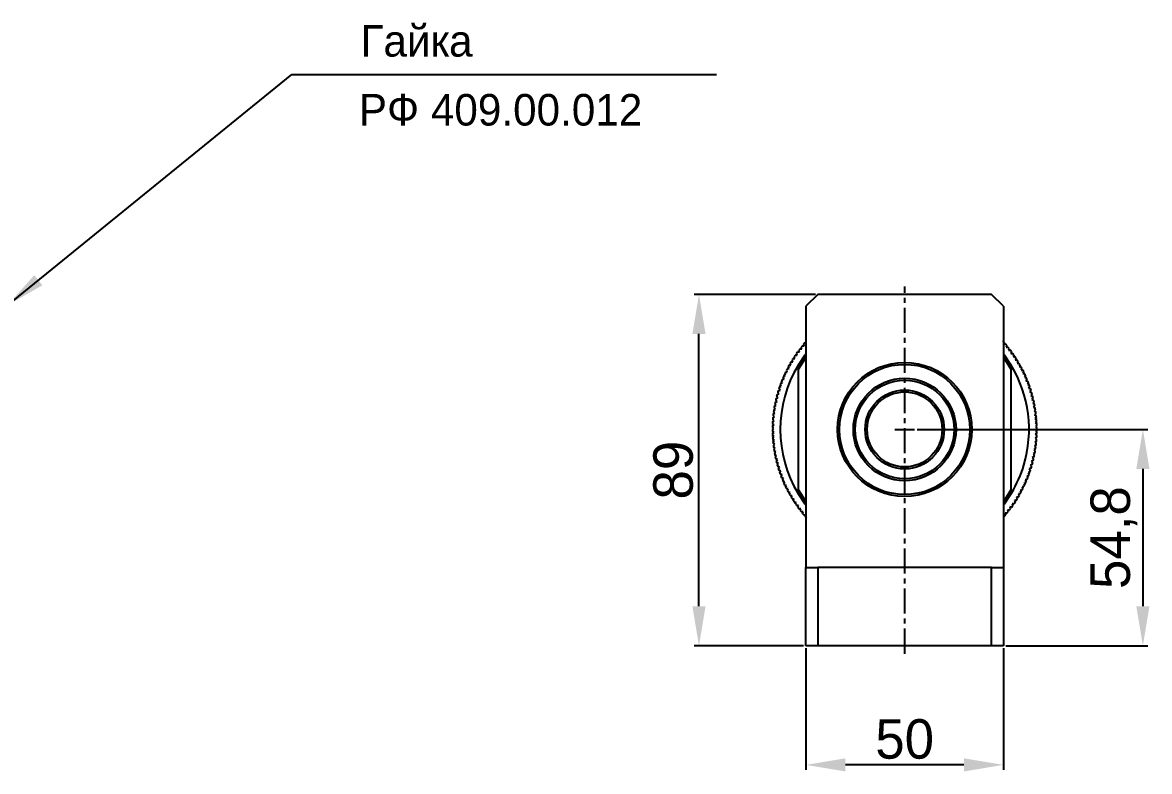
# Model space of a CAD drawing. Header units: millimetres. Extents: x -406 to 1097, y -706 to 717.
# Drawn here: x 286.3 to 571.7, y -521.8 to -332 of the extents above; entities that cross this region are included whole.
import ezdxf

# ---------------------------------------------------------------- set-up
doc = ezdxf.new("R2010")
doc.units = ezdxf.units.MM
doc.header["$PDSIZE"] = -1
doc.linetypes.add('CENTER', pattern=[10.16, 6.35, -1.27, 1.27, -1.27])
doc.dimstyles.new('ISO-25', dxfattribs={"dimtxt": 10, "dimasz": 10, "dimexe": 1.25, "dimexo": 0.625, "dimgap": 1.5, "dimtad": 1, "dimdec": 1, "dimtxsty": 'Standard', "dimcen": 2.5, "dimclrd": 1, "dimclre": 1, "dimclrt": 1, "dimadec": 0, "dimazin": 0, "dimtfac": 1, "dimtdec": 1, "dimtmove": 0, "dimatfit": 3, "dimfxl": 0, "dimarcsym": 0})

# ---------------------------------------------------------------- blocks, each defined once
blk = doc.blocks.new('*D15')
at = {"color": 1, "lineweight": -2, "transparency": 16777216}
for p, q in [((484.67, -490.57), (484.67, -521.36)), ((534.67, -490.57), (534.67, -521.36)), ((524.67, -520.11), (494.67, -520.11))]:
    blk.add_line(p, q, dxfattribs=at)
at = {"color": 1, "transparency": 16777216}
for points in [[(494.67, -518.45), (494.67, -521.78), (484.67, -520.11)], [(524.67, -518.45), (524.67, -521.78), (534.67, -520.11)]]:
    blk.add_solid(points, dxfattribs=at)
at = {"layer": 'Defpoints', "color": 0, "transparency": 16777216}
for p in [(484.67, -489.94), (534.67, -489.94), (484.67, -520.11)]:
    blk.add_point(p, dxfattribs=at)
at = {"color": 1, "transparency": 16777216, "insert": (509.67, -513.61), "char_height": 10, "attachment_point": 5}
blk.add_mtext('50', dxfattribs=at)
blk = doc.blocks.new('*D16')
at = {"color": 1, "lineweight": -2, "transparency": 16777216}
for p, q in [((487.05, -400.94), (456.33, -400.94)), ((457.58, -479.94), (457.58, -410.94)), ((484.05, -489.94), (456.33, -489.94))]:
    blk.add_line(p, q, dxfattribs=at)
at = {"color": 1, "transparency": 16777216}
for points in [[(455.91, -410.94), (459.25, -410.94), (457.58, -400.94)], [(455.91, -479.94), (459.25, -479.94), (457.58, -489.94)]]:
    blk.add_solid(points, dxfattribs=at)
at = {"layer": 'Defpoints', "color": 0, "transparency": 16777216}
for p in [(457.58, -400.94), (487.67, -400.94), (484.67, -489.94)]:
    blk.add_point(p, dxfattribs=at)
at = {"color": 1, "transparency": 16777216, "insert": (451.08, -445.44), "char_height": 10, "attachment_point": 5, "rotation": 90}
blk.add_mtext('89', dxfattribs=at)
blk = doc.blocks.new('*D17')
at = {"color": 1, "lineweight": -2, "transparency": 16777216}
for p, q in [((512.8, -435.14), (571.25, -435.14)), ((570, -445.14), (570, -479.94)), ((535.3, -489.94), (571.25, -489.94))]:
    blk.add_line(p, q, dxfattribs=at)
at = {"color": 1, "transparency": 16777216}
for points in [[(568.33, -445.14), (571.66, -445.14), (570, -435.14)], [(568.33, -479.94), (571.66, -479.94), (570, -489.94)]]:
    blk.add_solid(points, dxfattribs=at)
at = {"layer": 'Defpoints', "color": 0, "transparency": 16777216}
for p in [(512.17, -435.14), (534.67, -489.94), (570, -489.94)]:
    blk.add_point(p, dxfattribs=at)
at = {"color": 1, "transparency": 16777216, "insert": (562.66, -462.54), "char_height": 10, "attachment_point": 5, "rotation": 90}
blk.add_mtext('54,8', dxfattribs=at)

msp = doc.modelspace()

# ---------------------------------------------------------------- linework, layer by layer
at = {"color": 4, "linetype": 'CENTER'}
for p, q in [((509.67, -491.94), (509.67, -398.94)), ((507.17, -435.14), (512.17, -435.14))]:
    msp.add_line(p, q, dxfattribs=at)
for p, q in [((487.67, -400.94), (484.67, -403.94)), ((531.67, -400.94), (487.67, -400.94)), ((534.67, -403.94), (531.67, -400.94)), ((484.67, -403.94), (484.67, -470.14)), ((534.67, -403.94), (534.67, -470.14)), ((484.24, -413.95), (484.11, -413.48)), ((484.4, -413.15), (484.67, -413.18)), ((534.86, -413.06), (534.74, -413.53)), ((534.74, -413.53), (535.22, -413.48)), ((481.96, -416.32), (482.44, -416.32)), ((482.44, -416.32), (482.28, -415.86)), ((482.53, -415.5), (483.02, -415.51)), ((483.02, -415.51), (482.86, -415.05)), ((483.13, -414.7), (483.62, -414.73)), ((483.62, -414.73), (483.48, -414.26)), ((483.76, -413.91), (484.24, -413.95)), ((535.51, -413.82), (535.37, -414.29)), ((535.37, -414.29), (535.86, -414.26)), ((536.13, -414.61), (535.99, -415.07)), ((535.99, -415.07), (536.47, -415.05)), ((536.74, -415.41), (536.58, -415.87)), ((536.58, -415.87), (537.06, -415.86)), ((537.32, -416.22), (537.14, -416.68)), ((480.39, -419.7), (480.17, -419.27)), ((480.38, -418.88), (480.87, -418.84)), ((480.87, -418.84), (480.66, -418.4)), ((480.88, -418.01), (481.37, -417.98)), ((481.37, -417.98), (481.17, -417.54)), ((481.41, -417.16), (481.89, -417.14)), ((481.89, -417.14), (481.71, -416.69)), ((482.67, -419.91), (482.67, -418.92)), ((536.67, -418.92), (536.67, -419.91)), ((537.14, -416.68), (537.63, -416.69)), ((537.87, -417.06), (537.68, -417.51)), ((537.68, -417.51), (538.17, -417.53)), ((538.4, -417.91), (538.2, -418.35)), ((538.2, -418.35), (538.68, -418.39)), ((538.9, -418.78), (538.69, -419.22)), ((538.69, -419.22), (539.17, -419.27)), ((479.13, -422.39), (478.87, -421.98)), ((479.04, -421.57), (479.52, -421.48)), ((479.52, -421.48), (479.27, -421.06)), ((479.46, -420.66), (479.94, -420.59)), ((479.94, -420.59), (479.71, -420.16)), ((479.91, -419.77), (480.39, -419.7)), ((482.67, -419.91), (482.67, -450.38)), ((536.67, -450.38), (536.67, -419.91)), ((539.38, -419.66), (539.15, -420.09)), ((539.15, -420.09), (539.63, -420.16)), ((539.83, -420.56), (539.59, -420.98)), ((539.59, -420.98), (540.07, -421.06)), ((540.25, -421.47), (540, -421.88)), ((540, -421.88), (540.47, -421.98)), ((477.64, -425.33), (478.11, -425.18)), ((478.11, -425.18), (477.81, -424.79)), ((477.95, -424.37), (478.42, -424.24)), ((478.42, -424.24), (478.13, -423.85)), ((478.29, -423.43), (478.76, -423.31)), ((478.76, -423.31), (478.49, -422.91)), ((478.65, -422.5), (479.13, -422.39)), ((540.65, -422.39), (540.38, -422.79)), ((540.38, -422.79), (540.85, -422.9)), ((541.01, -423.32), (540.74, -423.72)), ((540.74, -423.72), (541.21, -423.84)), ((541.35, -424.26), (541.06, -424.65)), ((541.06, -424.65), (541.53, -424.79)), ((541.66, -425.21), (541.36, -425.6)), ((476.89, -428.24), (477.34, -428.05)), ((477.34, -428.05), (477.01, -427.69)), ((477.11, -427.26), (477.57, -427.09)), ((477.57, -427.09), (477.25, -426.72)), ((477.36, -426.29), (477.82, -426.13)), ((477.82, -426.13), (477.51, -425.75)), ((541.36, -425.6), (541.83, -425.75)), ((541.95, -426.18), (541.63, -426.55)), ((541.63, -426.55), (542.09, -426.71)), ((542.2, -427.15), (541.88, -427.51)), ((541.88, -427.51), (542.33, -427.69)), ((476.83, -430.98), (476.47, -430.65)), ((476.54, -430.21), (476.97, -430)), ((476.97, -430), (476.62, -429.66)), ((476.7, -429.22), (477.14, -429.02)), ((477.14, -429.02), (476.8, -428.67)), ((542.43, -428.12), (542.09, -428.48)), ((542.09, -428.48), (542.54, -428.67)), ((542.62, -429.1), (542.28, -429.45)), ((542.28, -429.45), (542.72, -429.66)), ((542.79, -430.09), (542.43, -430.43)), ((542.43, -430.43), (542.87, -430.65)), ((476.59, -433.94), (476.2, -433.64)), ((476.23, -433.2), (476.64, -432.95)), ((476.64, -432.95), (476.26, -432.64)), ((476.3, -432.2), (476.72, -431.96)), ((476.72, -431.96), (476.35, -431.64)), ((476.4, -431.2), (476.83, -430.98)), ((542.92, -431.09), (542.56, -431.41)), ((542.56, -431.41), (542.99, -431.64)), ((543.03, -432.08), (542.66, -432.39)), ((542.66, -432.39), (543.08, -432.64)), ((543.11, -433.08), (542.72, -433.38)), ((542.72, -433.38), (543.14, -433.64)), ((476.57, -434.93), (476.17, -434.65)), ((476.17, -435.2), (476.57, -434.93)), ((476.58, -435.92), (476.17, -435.65)), ((476.18, -434.2), (476.59, -433.94)), ((476.19, -436.21), (476.58, -435.92)), ((543.16, -436.09), (542.75, -436.35)), ((542.75, -436.35), (543.14, -436.65)), ((543.15, -434.08), (542.76, -434.37)), ((542.76, -434.37), (543.17, -434.64)), ((543.17, -435.09), (542.77, -435.36)), ((542.77, -435.36), (543.17, -435.64)), ((476.62, -436.91), (476.2, -436.65)), ((476.23, -437.21), (476.62, -436.91)), ((476.68, -437.9), (476.26, -437.65)), ((476.31, -438.21), (476.68, -437.9)), ((476.78, -438.88), (476.35, -438.65)), ((476.42, -439.2), (476.78, -438.88)), ((542.94, -439.09), (542.51, -439.31)), ((542.51, -439.31), (542.87, -439.64)), ((543.04, -438.09), (542.62, -438.33)), ((542.62, -438.33), (542.99, -438.64)), ((543.11, -437.09), (542.7, -437.34)), ((542.7, -437.34), (543.08, -437.65)), ((476.91, -439.86), (476.47, -439.64)), ((476.55, -440.2), (476.91, -439.86)), ((477.06, -440.84), (476.62, -440.63)), ((476.72, -441.18), (477.06, -440.84)), ((477.25, -441.81), (476.8, -441.62)), ((476.91, -442.17), (477.25, -441.81)), ((542.45, -442.05), (542, -442.24)), ((542, -442.24), (542.33, -442.6)), ((542.64, -441.07), (542.2, -441.27)), ((542.2, -441.27), (542.54, -441.62)), ((542.8, -440.08), (542.37, -440.29)), ((542.37, -440.29), (542.72, -440.63)), ((477.46, -442.78), (477.01, -442.6)), ((477.14, -443.14), (477.46, -442.78)), ((477.71, -443.74), (477.25, -443.57)), ((477.39, -444.11), (477.71, -443.74)), ((477.98, -444.69), (477.51, -444.54)), ((477.68, -445.08), (477.98, -444.69)), ((541.7, -444.96), (541.23, -445.11)), ((541.23, -445.11), (541.53, -445.5)), ((541.98, -444), (541.52, -444.16)), ((541.52, -444.16), (541.83, -444.54)), ((542.23, -443.03), (541.77, -443.2)), ((541.77, -443.2), (542.09, -443.57)), ((478.28, -445.64), (477.81, -445.5)), ((477.99, -446.03), (478.28, -445.64)), ((478.61, -446.57), (478.13, -446.45)), ((478.33, -446.97), (478.61, -446.57)), ((478.96, -447.5), (478.49, -447.39)), ((478.7, -447.9), (478.96, -447.5)), ((540.69, -447.79), (540.21, -447.9)), ((540.21, -447.9), (540.48, -448.31)), ((541.05, -446.86), (540.58, -446.98)), ((540.58, -446.98), (540.86, -447.38)), ((541.39, -445.92), (540.92, -446.05)), ((540.92, -446.05), (541.21, -446.44)), ((479.34, -448.41), (478.87, -448.31)), ((479.09, -448.82), (479.34, -448.41)), ((479.75, -449.31), (479.27, -449.23)), ((479.51, -449.73), (479.75, -449.31)), ((480.19, -450.2), (479.71, -450.13)), ((479.96, -450.63), (480.19, -450.2)), ((482.67, -451.37), (482.67, -450.38)), ((536.67, -450.38), (536.67, -451.37)), ((539.43, -450.52), (538.95, -450.58)), ((538.95, -450.58), (539.17, -451.02)), ((539.88, -449.63), (539.4, -449.7)), ((539.4, -449.7), (539.63, -450.13)), ((540.3, -448.72), (539.82, -448.81)), ((539.82, -448.81), (540.07, -449.23)), ((480.66, -451.07), (480.17, -451.02)), ((480.44, -451.51), (480.66, -451.07)), ((481.14, -451.93), (480.66, -451.9)), ((480.94, -452.38), (481.14, -451.93)), ((481.66, -452.78), (481.17, -452.76)), ((481.47, -453.23), (481.66, -452.78)), ((482.2, -453.61), (481.71, -453.6)), ((482.02, -454.06), (482.2, -453.61)), ((537.93, -453.13), (537.45, -453.15)), ((537.45, -453.15), (537.63, -453.6)), ((538.46, -452.28), (537.97, -452.31)), ((537.97, -452.31), (538.17, -452.75)), ((538.96, -451.41), (538.47, -451.45)), ((538.47, -451.45), (538.68, -451.89)), ((482.76, -454.42), (482.28, -454.43)), ((482.6, -454.88), (482.76, -454.42)), ((483.35, -455.22), (482.87, -455.24)), ((483.21, -455.68), (483.35, -455.22)), ((483.97, -456), (483.48, -456.03)), ((483.83, -456.47), (483.97, -456)), ((535.58, -456.38), (535.1, -456.33)), ((535.1, -456.33), (535.23, -456.8)), ((536.21, -455.59), (535.72, -455.56)), ((535.72, -455.56), (535.86, -456.03)), ((536.81, -454.79), (536.32, -454.78)), ((536.32, -454.78), (536.48, -455.24)), ((537.38, -453.97), (536.9, -453.97)), ((536.9, -453.97), (537.06, -454.43)), ((484.6, -456.76), (484.12, -456.81)), ((484.48, -457.23), (484.6, -456.76)), ((534.94, -457.14), (534.67, -457.11)), ((484.67, -489.94), (484.67, -470.14)), ((484.67, -470.14), (487.67, -470.14)), ((487.67, -470.14), (487.67, -489.94)), ((531.67, -470.14), (487.67, -470.14)), ((531.67, -489.94), (531.67, -470.14)), ((531.67, -470.14), (534.67, -470.14)), ((534.67, -470.14), (534.67, -489.94)), ((487.67, -489.94), (484.67, -489.94)), ((531.67, -489.94), (487.67, -489.94)), ((534.67, -489.94), (531.67, -489.94))]:
    msp.add_line(p, q)
at = {"flags": 128}
for points in [[(482.67, -418.92), (484.48, -416.23), (484.67, -415.98)], [(534.67, -415.98), (534.86, -416.23), (536.67, -418.92)], [(484.67, -416.81), (484.43, -417.15), (482.67, -419.91)], [(536.67, -419.91), (534.91, -417.15), (534.67, -416.81)], [(482.67, -450.38), (484.43, -453.14), (484.67, -453.48)], [(534.67, -453.48), (534.91, -453.14), (536.67, -450.38)], [(484.67, -454.31), (484.48, -454.06), (482.67, -451.37)], [(536.67, -451.37), (534.86, -454.06), (534.67, -454.31)]]:
    msp.add_lwpolyline(points, dxfattribs=at)
for radius in [17, 16.5, 13, 12.5, 10, 9.5]:
    msp.add_circle((509.67, -435.14), radius)
for radius, start, end in [(33.5, 138.9583, 139.7173), (33.5, 41.244, 42.003), (33.5, 39.5297, 40.2887), (33.5, 145.8154, 146.5744), (33.5, 144.1012, 144.8602), (33.5, 142.3869, 143.1459), (33.5, 140.6726, 141.4316), (33.5, 37.8154, 38.5744), (33.5, 36.1012, 36.8602), (33.5, 34.3869, 35.1459), (31.5, 148.9973, 211.0027), (33.5, 150.9583, 151.7173), (33.5, 149.244, 150.003), (33.5, 147.5297, 148.2887), (31.5, 343.3378, 31.0027), (33.5, 32.6726, 33.4316), (33.5, 30.9583, 31.7173), (33.5, 29.244, 30.003), (33.5, 27.5297, 28.2887), (33.5, 156.1012, 156.8602), (33.5, 154.3869, 155.1459), (33.5, 152.6726, 153.4316), (33.5, 25.8154, 26.5744), (33.5, 24.1012, 24.8602), (33.5, 22.3869, 23.1459), (33.5, 161.244, 162.003), (33.5, 159.5297, 160.2887), (33.5, 157.8154, 158.5744), (33.5, 20.6726, 21.4316), (33.5, 18.9583, 19.7173), (33.5, 17.244, 18.003), (33.5, 166.3869, 167.1459), (33.5, 164.6726, 165.4316), (33.5, 162.9583, 163.7173), (33.5, 15.5297, 16.2887), (33.5, 13.8154, 14.5744), (33.5, 12.1012, 12.8602), (33.5, 171.5297, 172.2887), (33.5, 169.8154, 170.5744), (33.5, 168.1012, 168.8602), (33.5, 10.3869, 11.1459), (33.5, 8.6726, 9.4316), (33.5, 6.9583, 7.7173), (33.5, 176.6726, 177.4316), (33.5, 174.9583, 175.7173), (33.5, 173.244, 174.003), (33.5, 5.244, 6.003), (33.5, 3.5297, 4.2887), (33.5, 1.8154, 2.5744), (33.5, 178.3869, 179.1459), (33.5, 180.1012, 180.8602), (33.5, 181.8154, 182.5744), (33.5, 358.3869, 359.1459), (33.5, 0.1012, 0.8602), (33.5, 183.5297, 184.2887), (33.5, 185.244, 186.003), (33.5, 186.9583, 187.7173), (33.5, 353.244, 354.003), (33.5, 354.9583, 355.7173), (33.5, 356.6726, 357.4316), (33.5, 188.6726, 189.4316), (33.5, 190.3869, 191.1459), (33.5, 192.1012, 192.8602), (33.5, 348.1012, 348.8602), (33.5, 349.8154, 350.5744), (33.5, 351.5297, 352.2887), (33.5, 193.8154, 194.5744), (33.5, 195.5297, 196.2887), (33.5, 197.244, 198.003), (31.5, 329.2278, 343.3378), (33.5, 342.9583, 343.7173), (33.5, 344.6726, 345.4316), (33.5, 346.3869, 347.1459), (33.5, 198.9583, 199.7173), (33.5, 200.6726, 201.4316), (33.5, 202.3869, 203.1459), (33.5, 337.8154, 338.5744), (33.5, 339.5297, 340.2887), (33.5, 341.244, 342.003), (33.5, 204.1012, 204.8602), (33.5, 205.8154, 206.5744), (33.5, 207.5297, 208.2887), (33.5, 332.6726, 333.4316), (33.5, 334.3869, 335.1459), (33.5, 336.1012, 336.8602), (33.5, 209.244, 210.003), (33.5, 210.9583, 211.7173), (33.5, 212.6726, 213.4316), (33.5, 325.8154, 326.5744), (33.5, 327.5297, 328.2887), (33.5, 329.244, 330.003), (33.5, 330.9583, 331.7173), (33.5, 214.3869, 215.1459), (33.5, 216.1012, 216.8602), (33.5, 217.8154, 218.5744), (33.5, 219.5297, 220.2887), (33.5, 320.6726, 321.4316), (33.5, 322.3869, 323.1459), (33.5, 324.1012, 324.8602), (33.5, 221.244, 222.003), (33.5, 318.9583, 319.7173)]:
    msp.add_arc((509.67, -435.14), radius, start, end)

# ---------------------------------------------------------------- texts
at = {"color": 1}
for s, p in [('Гайка', (371.88, -340.68)), ('РФ 409.00.012', (371.44, -358.15))]:
    msp.add_text(s, height=8, dxfattribs=at).set_placement(p)

# ---------------------------------------------------------------- dimensions: what is measured, and where the dimension line sits
for base, p1, p2, picture, middle in [((457.58, -400.94), (484.67, -489.94), (487.67, -400.94), '*D16', (451.08, -445.44)), ((570, -489.94), (512.17, -435.14), (534.67, -489.94), '*D17', (562.66, -462.54))]:
    dim = msp.add_linear_dim(base=base, p1=p1, p2=p2, angle=90, dimstyle='ISO-25')
    dim.commit()
    dim.dimension.update_dxf_attribs({"geometry": picture, "text_midpoint": middle})
dim = msp.add_linear_dim(base=(484.67, -520.11), p1=(534.67, -489.94), p2=(484.67, -489.94), dimstyle='ISO-25')
dim.commit()
dim.dimension.update_dxf_attribs({"geometry": '*D15', "text_midpoint": (509.67, -513.61)})

# ---------------------------------------------------------------- leaders
msp.add_leader([(282.51, -403.64), (354.48, -345.17), (462, -345.17)], dimstyle='ISO-25', override={"dimgap": 1.5, "dimtad": 0})

doc.saveas('drawing.dxf')
